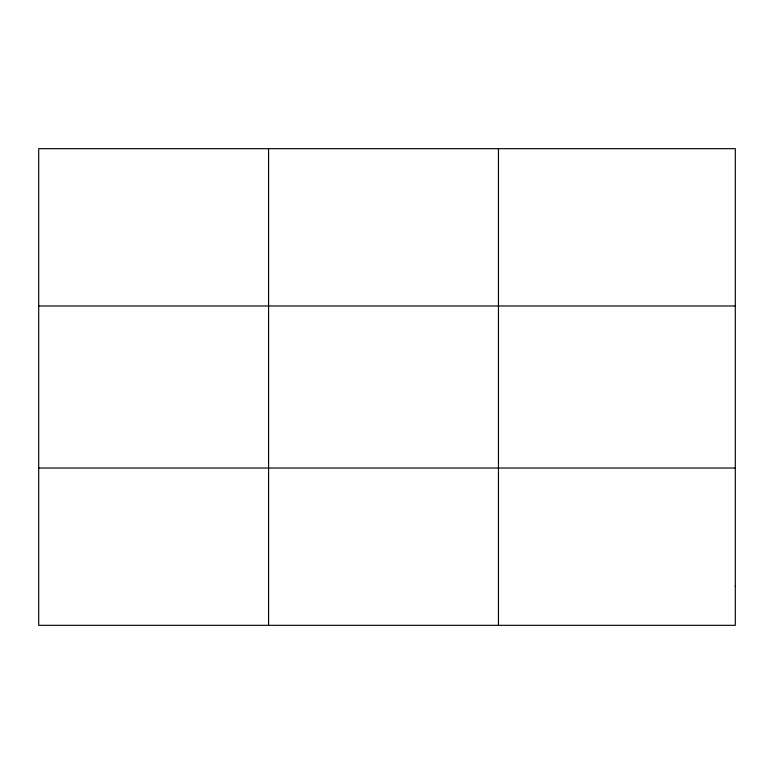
<?xml version="1.0" encoding="UTF-8"?>
<svg xmlns="http://www.w3.org/2000/svg" width="774" height="774" viewBox="0 0 774 774"><rect width="100%" height="100%" fill="white"/><g stroke="black" fill="none" stroke-linecap="round" stroke-linejoin="round"><path stroke-width="1.16" d="M268.578 625.324L268.578 148.676M498.456 625.324L498.456 148.676M38.7 305.972L735.3 305.972M38.7 468.028L735.3 468.028M735.3 586.005L735.3 625.324L38.7 625.324L38.7 148.676L735.3 148.676L735.3 586.005"/></g></svg>
